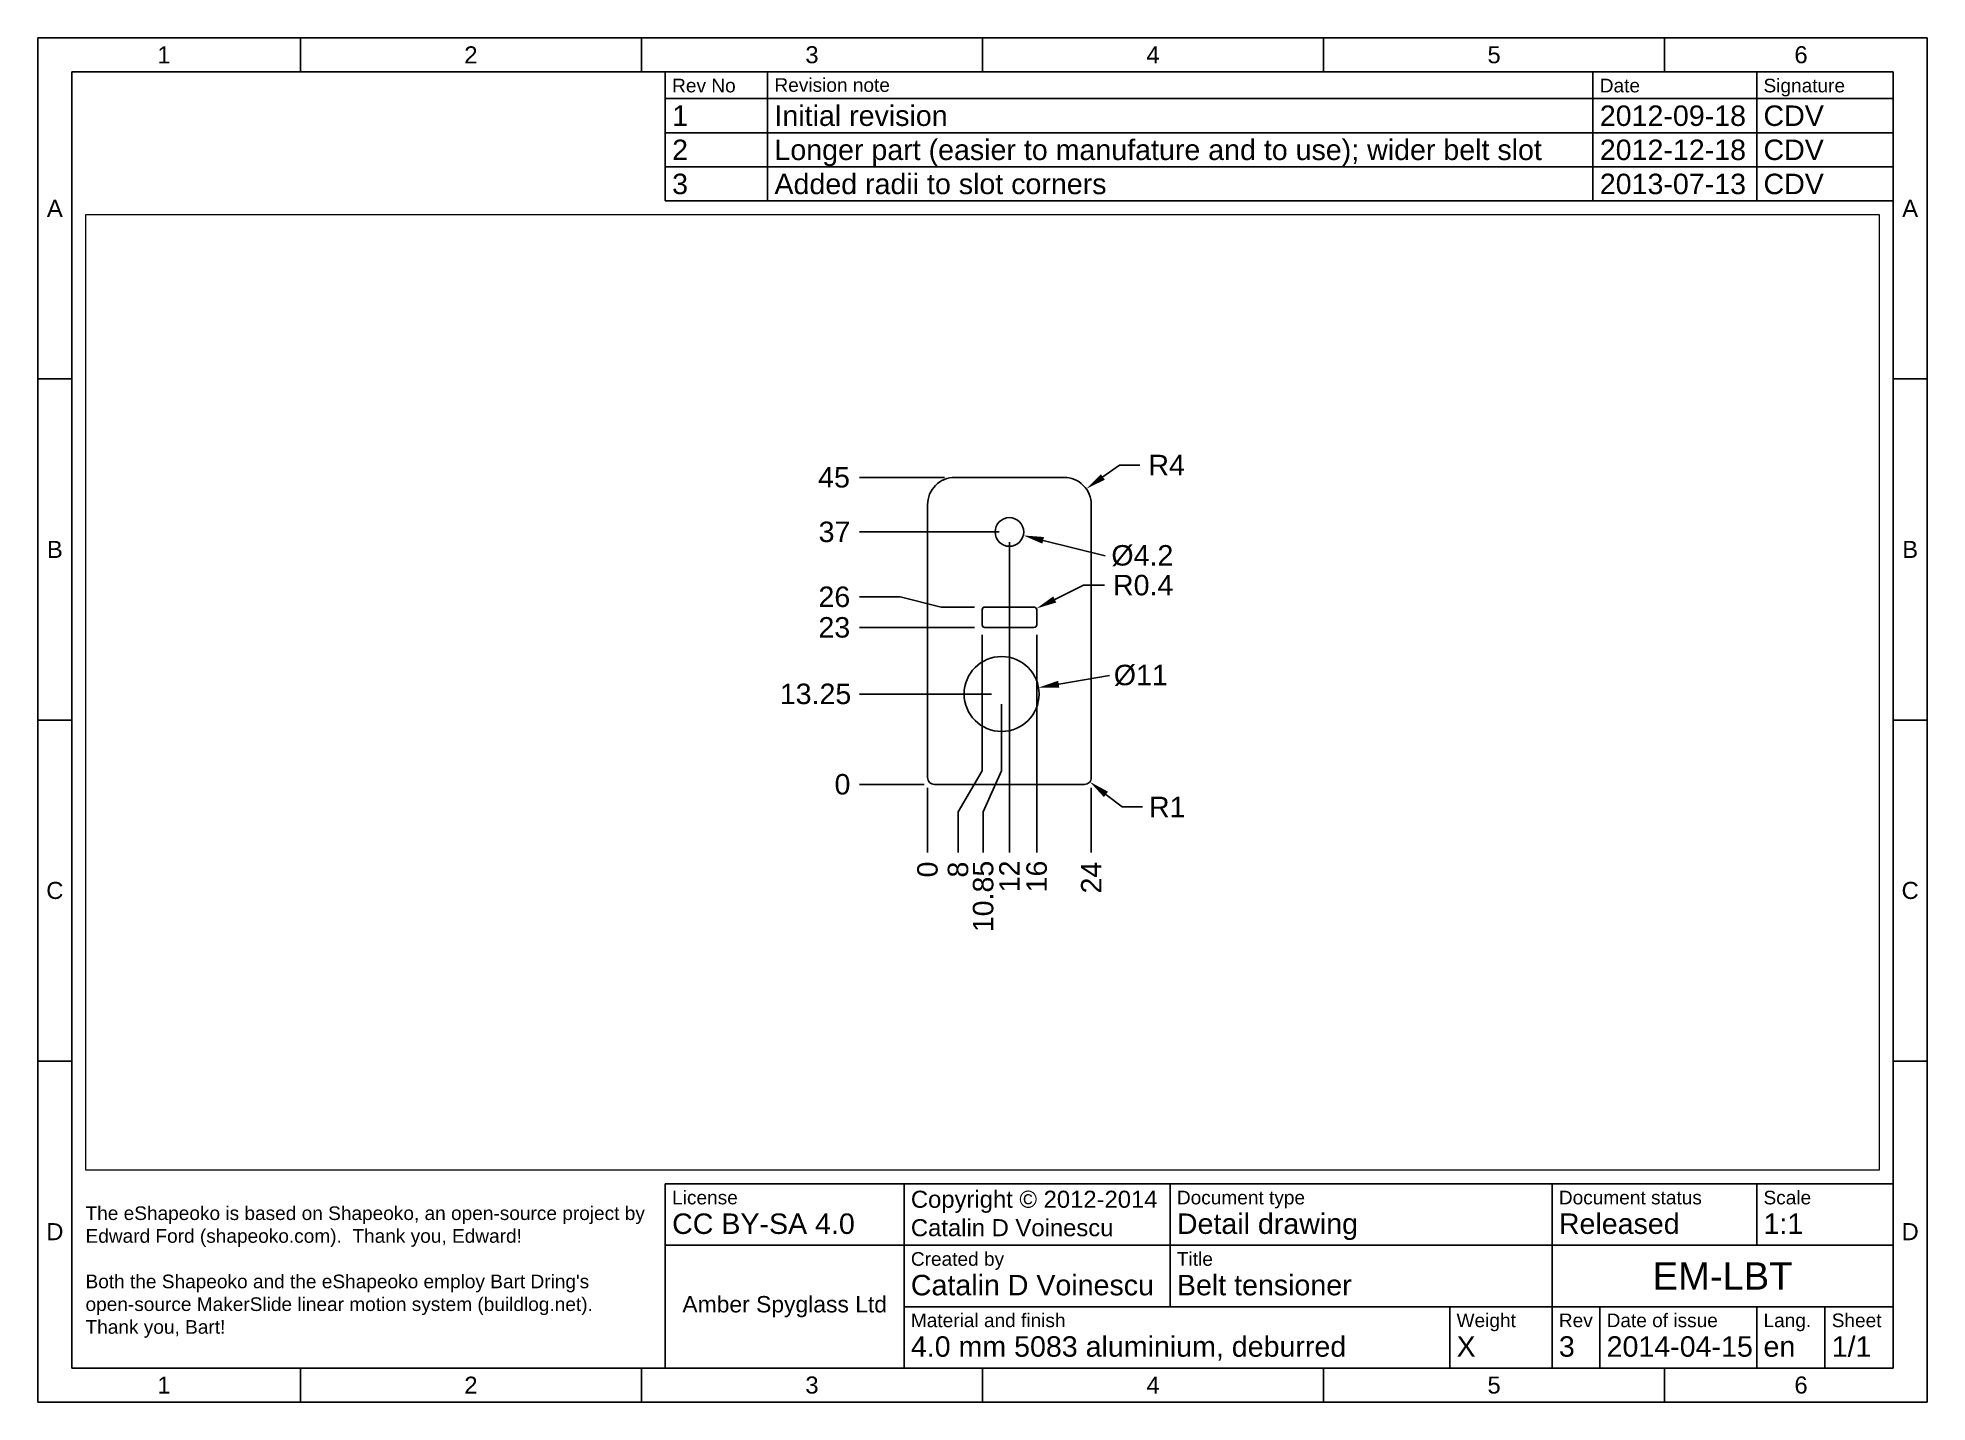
# Paper-space layout 'Sheet1' of a CAD drawing. Header units: millimetres. Extents: x 15 to 292, y 5 to 205.
# The model-space entities are those that its viewports show. They can reach past a viewport. Long polylines and large blocks are cut down to what shows.
import ezdxf

# ---------------------------------------------------------------- set-up
doc = ezdxf.new("R2010")
doc.units = ezdxf.units.MM
doc.layers.add('Dimensions', color=7, linetype='Continuous')
doc.layers.add('Parts', color=7, linetype='Continuous')
doc.styles.get("Standard").update_dxf_attribs({"font": 'arial.ttf'})
doc.dimstyles.new('Copy of Standard', dxfattribs={"dimtxt": 3, "dimasz": 3, "dimexe": 3, "dimexo": 1.5, "dimgap": 1.5, "dimtad": 0, "dimtoh": 1, "dimdsep": 46, "dimtxsty": 'Standard', "dimcen": 0, "dimadec": 0, "dimazin": 2, "dimtfac": 1, "dimtofl": 0, "dimtmove": 0, "dimatfit": 3, "dimfxl": 1, "dimtolj": 1, "dimtzin": 0, "dimarcsym": 0})

# ---------------------------------------------------------------- blocks, each defined once
blk = doc.blocks.new('*D1')
at = {"layer": 'Defpoints', "color": 0}
for p in [(0, 1), (0, 0), (0, -10)]:
    blk.add_point(p, dxfattribs=at)
at = {"layer": 'Dimensions', "color": 0, "lineweight": -2}
blk.add_line((0, -0.5), (0, -10), dxfattribs=at)
at = {"layer": 'Dimensions', "color": 0, "insert": (0, -12.4765), "char_height": 3, "attachment_point": 5, "rotation": 90}
blk.add_mtext('\\A1;0', dxfattribs=at)
blk = doc.blocks.new('*D2')
at = {"layer": 'Defpoints', "color": 0}
for p in [(-10, 0), (0, 0), (1, 0)]:
    blk.add_point(p, dxfattribs=at)
at = {"layer": 'Dimensions', "color": 0, "lineweight": -2}
blk.add_line((-0.5, 0), (-10, 0), dxfattribs=at)
at = {"layer": 'Dimensions', "color": 0, "insert": (-12.4765, 0), "char_height": 3, "attachment_point": 5}
blk.add_mtext('\\A1;0', dxfattribs=at)
blk = doc.blocks.new('*D3')
at = {"layer": 'Defpoints', "color": 0}
for p in [(10.85, 13.25), (0, 0), (8.16, -10)]:
    blk.add_point(p, dxfattribs=at)
at = {"layer": 'Dimensions', "color": 0, "lineweight": -2}
for p, q in [((10.85, 11.75), (10.85, 2)), ((10.85, 2), (8.16, -4)), ((8.16, -4), (8.16, -10))]:
    blk.add_line(p, q, dxfattribs=at)
at = {"layer": 'Dimensions', "color": 0, "insert": (8.16, -16.43), "char_height": 3, "attachment_point": 5, "rotation": 90}
blk.add_mtext('\\A1;10.85', dxfattribs=at)
blk = doc.blocks.new('*D4')
at = {"layer": 'Defpoints', "color": 0}
for p in [(16, 23.4), (0, 0), (16, -10)]:
    blk.add_point(p, dxfattribs=at)
at = {"layer": 'Dimensions', "color": 0, "lineweight": -2}
blk.add_line((16, 21.9), (16, -10), dxfattribs=at)
at = {"layer": 'Dimensions', "color": 0, "insert": (16, -13.5055), "char_height": 3, "attachment_point": 5, "rotation": 90}
blk.add_mtext('\\A1;16', dxfattribs=at)
blk = doc.blocks.new('*D5')
at = {"layer": 'Defpoints', "color": 0}
for p in [(0, 0), (24, 1), (24, -10)]:
    blk.add_point(p, dxfattribs=at)
at = {"layer": 'Dimensions', "color": 0, "lineweight": -2}
blk.add_line((24, -0.5), (24, -10), dxfattribs=at)
at = {"layer": 'Dimensions', "color": 0, "insert": (24, -13.666), "char_height": 3, "attachment_point": 5, "rotation": 90}
blk.add_mtext('\\A1;24', dxfattribs=at)
blk = doc.blocks.new('*D6')
at = {"layer": 'Defpoints', "color": 0}
for p in [(8, 23.4), (0, 0), (4.48, -10)]:
    blk.add_point(p, dxfattribs=at)
at = {"layer": 'Dimensions', "color": 0, "lineweight": -2}
for p, q in [((8, 21.9), (8, 2)), ((8, 2), (4.48, -4)), ((4.48, -4), (4.48, -10))]:
    blk.add_line(p, q, dxfattribs=at)
at = {"layer": 'Dimensions', "color": 0, "insert": (4.48, -12.49), "char_height": 3, "attachment_point": 5, "rotation": 90}
blk.add_mtext('\\A1;8', dxfattribs=at)
blk = doc.blocks.new('*D7')
at = {"layer": 'Defpoints', "color": 0}
for p in [(12, 37), (0, 0), (12, -10)]:
    blk.add_point(p, dxfattribs=at)
at = {"layer": 'Dimensions', "color": 0, "lineweight": -2}
blk.add_line((12, 35.5), (12, -10), dxfattribs=at)
at = {"layer": 'Dimensions', "color": 0, "insert": (12, -13.489), "char_height": 3, "attachment_point": 5, "rotation": 90}
blk.add_mtext('\\A1;12', dxfattribs=at)
blk = doc.blocks.new('*D8')
at = {"layer": 'Defpoints', "color": 0}
for p in [(-10, 23), (8.4, 23), (0, 0)]:
    blk.add_point(p, dxfattribs=at)
at = {"layer": 'Dimensions', "color": 0, "lineweight": -2}
blk.add_line((6.9, 23), (-10, 23), dxfattribs=at)
at = {"layer": 'Dimensions', "color": 0, "insert": (-13.672, 23), "char_height": 3, "attachment_point": 5}
blk.add_mtext('\\A1;23', dxfattribs=at)
blk = doc.blocks.new('*D9')
at = {"layer": 'Defpoints', "color": 0}
for p in [(-10, 27.48), (8.4, 26), (0, 0)]:
    blk.add_point(p, dxfattribs=at)
at = {"layer": 'Dimensions', "color": 0, "lineweight": -2}
for p, q in [((-4, 27.48), (-10, 27.48)), ((2, 26), (-4, 27.48)), ((6.9, 26), (2, 26))]:
    blk.add_line(p, q, dxfattribs=at)
at = {"layer": 'Dimensions', "color": 0, "insert": (-13.67, 27.48), "char_height": 3, "attachment_point": 5}
blk.add_mtext('\\A1;26', dxfattribs=at)
blk = doc.blocks.new('*D10')
at = {"layer": 'Defpoints', "color": 0}
for p in [(-10, 37), (12, 37), (0, 0)]:
    blk.add_point(p, dxfattribs=at)
at = {"layer": 'Dimensions', "color": 0, "lineweight": -2}
blk.add_line((10.5, 37), (-10, 37), dxfattribs=at)
at = {"layer": 'Dimensions', "color": 0, "insert": (-13.6435, 37), "char_height": 3, "attachment_point": 5}
blk.add_mtext('\\A1;37', dxfattribs=at)
blk = doc.blocks.new('*D11')
at = {"layer": 'Defpoints', "color": 0}
for p in [(-10, 45), (4, 45), (0, 0)]:
    blk.add_point(p, dxfattribs=at)
at = {"layer": 'Dimensions', "color": 0, "lineweight": -2}
blk.add_line((2.5, 45), (-10, 45), dxfattribs=at)
at = {"layer": 'Dimensions', "color": 0, "insert": (-13.717, 45), "char_height": 3, "attachment_point": 5}
blk.add_mtext('\\A1;45', dxfattribs=at)
blk = doc.blocks.new('*D12')
at = {"layer": 'Defpoints', "color": 0}
for p in [(23.26, 43.32), (20, 41)]:
    blk.add_point(p, dxfattribs=at)
at = {"layer": 'Dimensions', "color": 0, "lineweight": -2}
for p in [(25.7, 45.07), (31.14, 46.81)]:
    blk.add_line(p, (28.14, 46.81), dxfattribs=at)
at = {"layer": 'Dimensions', "color": 0}
blk.add_solid([(25.41, 45.47), (25.99, 44.66), (23.26, 43.32)], dxfattribs=at)
at = {"layer": 'Dimensions', "color": 0, "insert": (35.05, 46.81), "char_height": 3, "attachment_point": 5}
blk.add_mtext('\\A1;R4', dxfattribs=at)
blk = doc.blocks.new('*D13')
at = {"layer": 'Defpoints', "color": 0}
for p in [(23, 1), (23.79, 0.38)]:
    blk.add_point(p, dxfattribs=at)
at = {"layer": 'Dimensions', "color": 0, "lineweight": -2}
for p in [(26.15, -1.46), (31.52, -3.31)]:
    blk.add_line(p, (28.52, -3.31), dxfattribs=at)
at = {"layer": 'Dimensions', "color": 0}
blk.add_solid([(26.46, -1.07), (25.85, -1.86), (23.79, 0.38)], dxfattribs=at)
at = {"layer": 'Dimensions', "color": 0, "insert": (35.14, -3.31), "char_height": 3, "attachment_point": 5}
blk.add_mtext('\\A1;R1', dxfattribs=at)
blk = doc.blocks.new('*D14')
at = {"layer": 'Defpoints', "color": 0}
for p in [(9.96, 37.51), (14.04, 36.49)]:
    blk.add_point(p, dxfattribs=at)
at = {"layer": 'Dimensions', "color": 0, "lineweight": -2}
blk.add_line((16.95, 35.77), (26.04, 33.52), dxfattribs=at)
at = {"layer": 'Dimensions', "color": 0}
blk.add_solid([(17.07, 36.26), (16.83, 35.29), (14.04, 36.49)], dxfattribs=at)
at = {"layer": 'Dimensions', "color": 0, "insert": (31.49, 33.52), "char_height": 3, "attachment_point": 5}
blk.add_mtext('\\A1;%%c4.2', dxfattribs=at)
blk = doc.blocks.new('*D15')
at = {"layer": 'Defpoints', "color": 0}
for p in [(-10, 13.25), (10.85, 13.25), (0, 0)]:
    blk.add_point(p, dxfattribs=at)
at = {"layer": 'Dimensions', "color": 0, "lineweight": -2}
blk.add_line((9.35, 13.25), (-10, 13.25), dxfattribs=at)
at = {"layer": 'Dimensions', "color": 0, "insert": (-16.426, 13.25), "char_height": 3, "attachment_point": 5}
blk.add_mtext('\\A1;13.25', dxfattribs=at)
blk = doc.blocks.new('*D16')
at = {"layer": 'Defpoints', "color": 0}
for p in [(15.6, 25.6), (15.96, 25.78)]:
    blk.add_point(p, dxfattribs=at)
at = {"layer": 'Dimensions', "color": 0, "lineweight": -2}
for p, q in [((22.86, 29.19), (18.65, 27.11)), ((25.96, 29.19), (22.86, 29.19))]:
    blk.add_line(p, q, dxfattribs=at)
at = {"layer": 'Dimensions', "color": 0}
blk.add_solid([(18.43, 27.56), (18.87, 26.66), (15.96, 25.78)], dxfattribs=at)
at = {"layer": 'Dimensions', "color": 0, "insert": (31.61, 29.19), "char_height": 3, "attachment_point": 5}
blk.add_mtext('\\A1;R0.4', dxfattribs=at)
blk = doc.blocks.new('*D17')
at = {"layer": 'Defpoints', "color": 0}
for p in [(16.27, 14.19), (5.43, 12.31)]:
    blk.add_point(p, dxfattribs=at)
at = {"layer": 'Dimensions', "color": 0, "lineweight": -2}
blk.add_line((19.23, 14.7), (26.67, 15.98), dxfattribs=at)
at = {"layer": 'Dimensions', "color": 0}
blk.add_solid([(19.14, 15.19), (19.31, 14.2), (16.27, 14.19)], dxfattribs=at)
at = {"layer": 'Dimensions', "color": 0, "insert": (31.26, 15.98), "char_height": 3, "attachment_point": 5}
blk.add_mtext('\\A1;%%c11', dxfattribs=at)

msp = doc.modelspace()

# ---------------------------------------------------------------- linework, layer by layer
at = {"layer": 'Parts'}
for points in [[(24, 1), (24, 41, 0.4142136), (20, 45), (4, 45, 0.4142136), (0, 41), (0, 1, 0.4142136), (1, 0), (23, 0, 0.4142136)], [(15.6, 26), (8.4, 26, 0.4142136), (8, 25.6), (8, 23.4, 0.4142136), (8.4, 23), (15.6, 23, 0.4142136), (16, 23.4), (16, 25.6, 0.4142136)]]:
    msp.add_lwpolyline(points, format="xyb", close=True, dxfattribs=at)
for centre, radius in [((12, 37), 2.1), ((10.85, 13.25), 5.5)]:
    msp.add_circle(centre, radius, dxfattribs=at)

# ---------------------------------------------------------------- dimensions: what is measured, and where the dimension line sits
at = {"layer": 'Dimensions'}
for center, mpoint, picture, middle in [((20, 41), (23.255, 43.324), '*D12', (35.049, 46.811)), ((23, 1), (23.788, 0.385), '*D13', (35.145, -3.307))]:
    dim = msp.add_radius_dim(center=center, mpoint=mpoint, dimstyle='Copy of Standard', dxfattribs=at)
    dim.commit()
    dim.dimension.update_dxf_attribs({"geometry": picture, "text_midpoint": middle})
for feature_location, offset, dtype, picture, middle in [((4, 45), (-14, 0), 0, '*D11', (-13.717, 45)), ((12, 37), (-22, 0), 0, '*D10', (-13.643, 37)), ((12, 37), (0, -47), 1, '*D7', (12, -13.489)), ((8.4, 26), (-18.4, 1.484), 0, '*D9', (-13.672, 27.484)), ((8.4, 23), (-18.4, 0), 0, '*D8', (-13.672, 23)), ((16, 23.4), (0, -33.4), 1, '*D4', (16, -13.505)), ((8, 23.4), (-3.523, -33.4), 1, '*D6', (4.477, -12.487)), ((10.85, 13.25), (-20.85, 0), 0, '*D15', (-16.426, 13.25)), ((10.85, 13.25), (-2.695, -23.25), 1, '*D3', (8.155, -16.426)), ((1, 0), (-11, 0), 0, '*D2', (-12.4765, 0)), ((0, 1), (0, -11), 1, '*D1', (0, -12.4765)), ((24, 1), (0, -11), 1, '*D5', (24, -13.666))]:
    dim = msp.add_ordinate_dim(feature_location=feature_location, offset=offset, dtype=dtype, origin=(0, 0), dimstyle='Copy of Standard', dxfattribs=at)
    dim.commit()
    dim.dimension.update_dxf_attribs({"geometry": picture, "text_midpoint": middle})
for p1, p2, picture, middle in [((9.962, 37.506), (14.038, 36.494), '*D14', (26.04, 33.517)), ((5.43, 12.315), (16.27, 14.185), '*D17', (26.671, 15.98))]:
    dim = msp.add_diameter_dim_2p(p1=p1, p2=p2, dimstyle='Copy of Standard', dxfattribs=at)
    dim.commit()
    dim.dimension.update_dxf_attribs({"geometry": picture, "text_midpoint": middle, "dimtype": 131})
dim = msp.add_radius_dim(center=(15.6, 25.6), mpoint=(15.959, 25.777), dimstyle='Copy of Standard', dxfattribs=at)
dim.commit()
dim.dimension.update_dxf_attribs({"geometry": '*D16', "text_midpoint": (31.613, 29.191), "dimtype": 132})

psp = doc.layouts.new('Sheet1')

# ---------------------------------------------------------------- linework, layer by layer
for p, q in [((292, 205), (15, 205)), ((15, 205), (15, 5)), ((53.5, 205), (53.5, 200)), ((103.5, 205), (103.5, 200)), ((153.5, 205), (153.5, 200)), ((203.5, 205), (203.5, 200)), ((253.5, 205), (253.5, 200)), ((292, 5), (292, 205)), ((287, 200), (20, 200)), ((20, 200), (20, 10)), ((107, 200.08), (107, 196.08)), ((287, 200), (107, 200)), ((122, 200.08), (122, 196.08)), ((243, 196.08), (243, 200)), ((267, 196.08), (267, 200)), ((287, 10), (287, 200)), ((287, 196.08), (287, 200)), ((107, 196.08), (287, 196.08)), ((107, 196.08), (107, 191.08)), ((122, 196.08), (122, 191.08)), ((243, 191.08), (243, 196.08)), ((267, 191.08), (267, 196.08)), ((287, 191.08), (287, 196.08)), ((107, 191.08), (287, 191.08)), ((107, 191.08), (107, 186.08)), ((122, 191.08), (122, 186.08)), ((243, 186.08), (243, 191.08)), ((267, 186.08), (267, 191.08)), ((287, 186.08), (287, 191.08)), ((107, 186.08), (287, 186.08)), ((107, 186.08), (107, 181.08)), ((122, 186.08), (122, 181.08)), ((243, 181.08), (243, 186.08)), ((267, 181.08), (267, 186.08)), ((287, 181.08), (287, 186.08)), ((107, 181.08), (287, 181.08)), ((15, 155), (20, 155)), ((287, 155), (292, 155)), ((15, 105), (20, 105)), ((287, 105), (292, 105)), ((15, 55), (20, 55)), ((287, 55), (292, 55)), ((287, 40), (287, 10)), ((107, 10), (107, 37)), ((107, 37), (287, 37)), ((142, 10), (142, 37)), ((181, 19), (181, 37)), ((237, 10), (237, 37)), ((267, 28), (267, 37)), ((107, 28), (287, 28)), ((142, 19), (287, 19)), ((222, 10), (222, 19)), ((244, 10), (244, 19)), ((267, 10), (267, 19)), ((277, 10), (277, 19)), ((20, 10), (287, 10)), ((53.5, 10), (53.5, 5)), ((103.5, 10), (103.5, 5)), ((287, 10), (107, 10)), ((107, 10), (287, 10)), ((153.5, 10), (153.5, 5)), ((203.5, 10), (203.5, 5)), ((253.5, 10), (253.5, 5)), ((15, 5), (292, 5))]:
    psp.add_line(p, q)

# ---------------------------------------------------------------- texts
for s, insert, char_height, width, attachment_point in [('{1}', (33.5, 202.5), 2.5, 40, 5), ('{2}', (78.5, 202.5), 2.5, 50, 5), ('{3}', (128.5, 202.5), 2.5, 50, 5), ('{4}', (178.5, 202.5), 2.5, 50, 5), ('{5}', (228.5, 202.5), 2.5, 50, 5), ('{6}', (273.5, 202.5), 2.5, 40, 5), ('{Rev No}', (108, 199), 2, 13, 1), ('{Revision note}', (123, 199.08), 2, 99, 1), ('{Date}', (244, 199), 2, 22, 1), ('{Signature}', (268, 199), 2, 18, 1), ('{1}', (108, 195.08), 3, 13, 1), ('{Initial revision}', (123, 195.08), 3, 99, 1), ('{2012-09-18}', (244, 195.08), 3, 22, 1), ('{CDV}', (268, 195.08), 3, 18, 1), ('{2}', (108, 190.08), 3, 13, 1), ('{Longer part (easier to manufature and to use); wider belt slot}', (123, 190.08), 3, 119, 1), ('{2012-12-18}', (244, 190.08), 3, 22, 1), ('{CDV}', (268, 190.08), 3, 18, 1), ('{3}', (108, 185.08), 3, 13, 1), ('{Added radii to slot corners}', (123, 185.08), 3, 99, 1), ('{2013-07-13}', (244, 185.08), 3, 22, 1), ('{CDV}', (268, 185.08), 3, 18, 1), ('{A}', (17.5, 180), 2.5, 5, 5), ('{A}', (289.5, 180), 2.5, 5, 5), ('{B}', (17.5, 130), 2.5, 5, 5), ('{B}', (289.5, 130), 2.5, 5, 5), ('{C}', (17.5, 80), 2.5, 5, 5), ('{C}', (289.5, 80), 2.5, 5, 5), ('{License\\P\\H1.5x;CC BY-SA 4.0}', (108, 36), 2, 33, 1), ('{Copyright © 2012-2014\\PCatalin D Voinescu}', (143, 36), 2.5, 37, 1), ('{Scale\\P\\H1.5x;1:1}', (268, 36), 2, 18, 1), ("{\\PThe eShapeoko is based on Shapeoko, an open-source project by Edward Ford (shapeoko.com).  Thank you, Edward!\\P\\PBoth the Shapeoko and the eShapeoko employ Bart Dring's open-source MakerSlide linear motion system (buildlog.net).  Thank you, Bart!}", (22, 37.04), 2, 83, 1), ('{Document type\\P\\H1.5x;Detail drawing}', (182, 36), 2, 54, 1), ('{Document status\\P\\H1.5x;Released}', (238, 36), 2, 28, 1), ('{D}', (17.5, 30), 2.5, 5, 5), ('{D}', (289.5, 30), 2.5, 5, 5), ('{Created by\\P\\H1.5x;Catalin D Voinescu}', (143, 27), 2, 37, 1), ('{Title\\P\\H1.5x;Belt tensioner}', (182, 27), 2, 54, 1), ('{EM-LBT}', (262, 23.5), 4, 48, 5), ('{\\H0.8x;Amber Spyglass Ltd}', (124.5, 19), 3, 33, 5), ('{Material and finish\\P\\H1.5x;4.0 mm 5083 aluminium, deburred}', (143, 18), 2, 78, 1), ('{Weight\\P\\H1.5x;X}', (223, 18), 2, 13, 1), ('{Rev\\P\\H1.5x;3}', (238, 18), 2, 6, 1), ('{Date of issue\\P\\H1.5x;2014-04-15}', (245, 18), 2, 21.3076, 1), ('{Lang.\\P\\H1.5x;en}', (268, 18), 2, 8, 1), ('{Sheet\\P\\H1.5x;1/1}', (278, 18), 2, 8, 1), ('{1}', (33.5, 7.5), 2.5, 40, 5), ('{2}', (78.5, 7.5), 2.5, 50, 5), ('{3}', (128.5, 7.5), 2.5, 50, 5), ('{4}', (178.5, 7.5), 2.5, 50, 5), ('{5}', (228.5, 7.5), 2.5, 50, 5), ('{6}', (273.5, 7.5), 2.5, 40, 5)]:
    psp.add_mtext(s, dxfattribs=dict(insert=insert, char_height=char_height, width=width, attachment_point=attachment_point))

# ---------------------------------------------------------------- viewports
at = {"layer": '0', "color": 7}
psp.add_viewport(center=(153.5, 109.04), size=(263, 140), view_center_point=(8.054, 13.479), view_height=140, dxfattribs=at)

doc.saveas('drawing.dxf')
